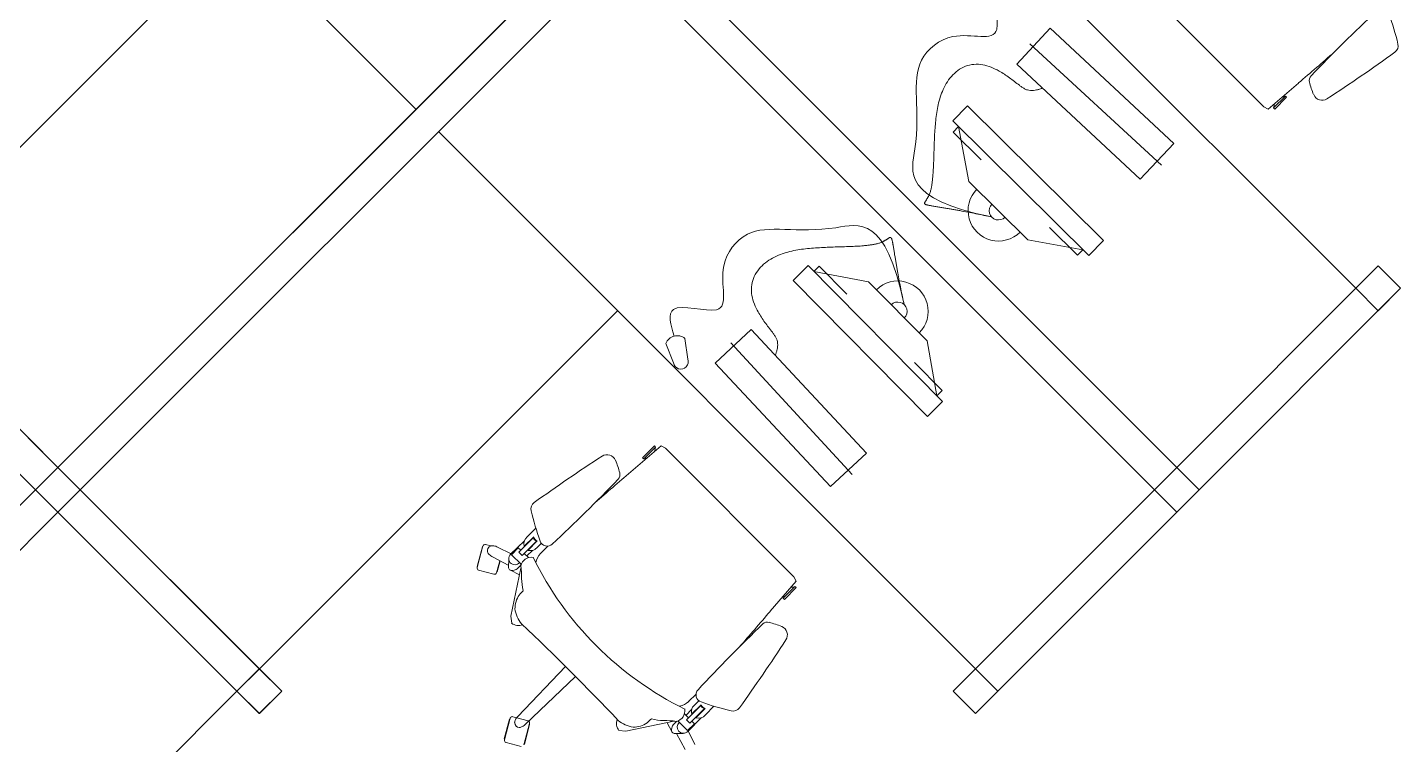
# Model space of a CAD drawing. Header units: inches. Extents: x 1 to 4574, y -953 to 1388.
# Drawn here: x 1755.5 to 1885.7, y 120.7 to 188.7 of the extents above; entities that cross this region are included whole.
import ezdxf

# ---------------------------------------------------------------- set-up
doc = ezdxf.new("R2010")
doc.units = ezdxf.units.IN
doc.header["$MEASUREMENT"] = 0
doc.layers.add('I-FURN', color=30, linetype='Continuous', lineweight=9)

# ---------------------------------------------------------------- blocks, each defined once
blk = doc.blocks.new('Workstation - 6x6 - Workstation - 6x6-597572-3rd Floor New Construction - Tel_Data_Elec Plan')
at = {"layer": 'I-FURN'}
for p, q in [((55.89, 35.41), (55.62, 31.63)), ((55.89, 33.66), (55.89, 32.08)), ((56.05, 33.66), (55.89, 33.66)), ((56.05, 32.08), (56.05, 33.66)), ((55.16, 31.5), (37.94, 31.5)), ((55.62, 31.63), (55.16, 31.5)), ((55.89, 32.08), (56.05, 32.08)), ((73.5, 28.5), (73.5, 25.5)), ((76.5, 28.5), (73.5, 28.5)), ((73.5, 28.5), (76.5, 28.5)), ((73.5, 1.5), (73.5, 28.5)), ((76.5, 28.5), (76.5, 1.5)), ((76.5, 25.5), (76.5, 28.5)), ((73.5, 25.5), (1.5, 25.5)), ((73.5, 25.5), (76.5, 25.5)), ((35.58, 22.46), (51.58, 23.01)), ((35.74, 17.8), (35.58, 22.46)), ((51.58, 23.01), (51.74, 18.36)), ((52.22, 20.74), (35.26, 20.05)), ((51.74, 18.36), (35.74, 17.8)), ((53.38, 11.8), (35.25, 11.7)), ((53.39, 9.8), (53.38, 11.8)), ((35.25, 11.7), (35.26, 9.7)), ((35.26, 9.7), (53.39, 9.8)), ((36.03, 9.71), (40.4, 6.73)), ((36.04, 8.98), (36.03, 9.71)), ((48.28, 6.77), (52.61, 9.79)), ((52.61, 9.79), (52.62, 9.07)), ((39.77, 9), (36.04, 8.98)), ((52.62, 9.07), (48.89, 9.05)), ((40.4, 6.73), (48.28, 6.77)), ((73.5, 1.5), (1.5, 1.5)), ((1.5, 1.5), (73.5, 1.5)), ((73.5, 1.5), (76.5, 1.5)), ((73.5, -1.5), (73.5, 1.5)), ((73.5, 1.5), (73.5, -1.5)), ((76.5, 1.5), (73.5, 1.5)), ((76.5, 1.5), (76.5, -1.5)), ((76.5, -1.5), (76.5, 1.5)), ((-1.5, -1.5), (-1.5, -73.5)), ((-1.5, -73.5), (-1.5, -1.5)), ((1.5, -1.5), (73.5, -1.5)), ((1.5, -73.5), (1.5, -1.5)), ((1.5, -1.5), (1.5, -73.5)), ((73.5, -1.5), (1.5, -1.5)), ((76.5, -1.5), (73.5, -1.5)), ((73.5, -1.5), (73.5, -28.5)), ((73.5, -1.5), (76.5, -1.5)), ((76.5, -28.5), (76.5, -1.5)), ((36.03, -9.71), (40.4, -6.73)), ((40.4, -6.73), (48.28, -6.77)), ((48.28, -6.77), (52.61, -9.79)), ((36.04, -8.98), (36.03, -9.71)), ((39.77, -9), (36.04, -8.98)), ((52.62, -9.07), (48.89, -9.05)), ((52.61, -9.79), (52.62, -9.07)), ((35.25, -11.7), (35.26, -9.7)), ((35.26, -9.7), (53.39, -9.8)), ((53.39, -9.8), (53.38, -11.8)), ((53.38, -11.8), (35.25, -11.7)), ((35.74, -17.8), (35.58, -22.46)), ((51.74, -18.36), (35.74, -17.8)), ((51.58, -23.01), (51.74, -18.36)), ((52.22, -20.74), (35.26, -20.05)), ((31.89, -22.83), (33.46, -24.02)), ((35.58, -22.46), (51.58, -23.01)), ((32.76, -25.23), (30.95, -24.45)), ((-73.5, -25.5), (-1.5, -25.5)), ((-25.5, -25.5), (-25.5, -73.5)), ((73.5, -25.5), (1.5, -25.5)), ((25.5, -25.5), (25.5, -73.5)), ((73.5, -25.5), (76.5, -25.5)), ((73.5, -28.5), (73.5, -25.5)), ((76.5, -25.5), (76.5, -28.5)), ((76.5, -28.5), (73.5, -28.5)), ((73.5, -28.5), (76.5, -28.5)), ((37.05, -32.08), (37.05, -33.66)), ((37.2, -32.08), (37.05, -32.08)), ((37.2, -33.66), (37.2, -32.08)), ((37.48, -31.63), (37.21, -35.41)), ((37.94, -31.5), (37.48, -31.63)), ((55.16, -31.5), (37.94, -31.5)), ((55.62, -31.63), (55.16, -31.5)), ((55.89, -35.41), (55.62, -31.63)), ((55.89, -33.66), (55.89, -32.08)), ((55.89, -32.08), (56.05, -32.08)), ((56.05, -32.08), (56.05, -33.66)), ((37.05, -33.66), (37.2, -33.66)), ((56.05, -33.66), (55.89, -33.66)), ((34.61, -46.69), (34.62, -45.54)), ((58.49, -46.69), (58.48, -45.54)), ((35.04, -47.53), (35.05, -46.27)), ((35.08, -48.29), (35.08, -46.32)), ((35.54, -46.36), (35.54, -48.29)), ((35.57, -47.56), (35.55, -46.32)), ((35.98, -47.03), (36, -46.69)), ((36, -46.69), (35.99, -46.18)), ((36.63, -46.92), (36.62, -45.93)), ((56.47, -46.92), (56.48, -45.93)), ((57.1, -46.69), (57.11, -46.18)), ((57.11, -47.03), (57.1, -46.69)), ((57.52, -47.56), (57.54, -46.32)), ((57.56, -46.36), (57.56, -48.29)), ((58.01, -48.29), (58.01, -46.32)), ((58.05, -47.53), (58.05, -46.27)), ((34.7, -47.17), (34.67, -48.98)), ((34.74, -48.03), (35.08, -48.02)), ((34.76, -48.95), (34.74, -48.03)), ((35.54, -48.02), (36.08, -48.01)), ((35.87, -47.26), (35.86, -48.01)), ((57.56, -48.02), (57.02, -48.01)), ((57.22, -47.26), (57.23, -48.01)), ((58.35, -48.03), (58.01, -48.02)), ((58.34, -48.95), (58.35, -48.03)), ((58.4, -47.17), (58.42, -48.98)), ((34.68, -48.91), (33.32, -49.38)), ((36.05, -48.95), (34.76, -48.95)), ((35.45, -50.03), (34.84, -49.41)), ((35.54, -48.29), (35.08, -48.29)), ((36.27, -49.19), (36.29, -49.23)), ((36.29, -49.23), (38.84, -53.12)), ((56.81, -49.23), (54.26, -53.12)), ((56.83, -49.19), (56.81, -49.23)), ((57.05, -48.95), (58.34, -48.95)), ((57.56, -48.29), (58.01, -48.29)), ((57.65, -50.03), (58.25, -49.41)), ((58.42, -48.91), (59.78, -49.38)), ((33.32, -52.11), (32.26, -50.28)), ((32.28, -50.38), (32.31, -50.36)), ((33.24, -52.05), (32.28, -50.38)), ((32.34, -50), (32.8, -49.74)), ((35.3, -49.87), (33.64, -50.37)), ((34.37, -50.15), (34.96, -51.17)), ((34.41, -50.14), (34.94, -51.07)), ((36.64, -49.78), (35.73, -50.07)), ((56.45, -49.78), (57.36, -50.07)), ((57.8, -49.87), (59.46, -50.37)), ((33.27, -52.03), (33.24, -52.05)), ((34.88, -51.44), (33.59, -52.19)), ((34.94, -51.07), (34.91, -51.09)), ((38.84, -53.12), (39.36, -53.53)), ((45.89, -52.83), (46.03, -59.37)), ((47.21, -52.83), (47.07, -59.37)), ((54.26, -53.12), (53.74, -53.53)), ((45.71, -59.72), (46.04, -59.53)), ((46.04, -59.53), (47, -58.97)), ((47.27, -59.05), (48.33, -60.88)), ((47.32, -59.13), (47.35, -59.11)), ((47.35, -59.11), (48.32, -60.78)), ((46.69, -61.83), (45.63, -59.99)), ((45.65, -60.09), (45.68, -60.07)), ((46.61, -61.77), (45.65, -60.09)), ((48.26, -61.16), (46.97, -61.9)), ((48.32, -60.78), (48.28, -60.8)), ((46.65, -61.75), (46.61, -61.77)), ((-25.5, -73.5), (-1.5, -73.5)), ((-1.5, -73.5), (1.5, -73.5)), ((-1.5, -76.5), (-1.5, -73.5)), ((-1.5, -73.5), (-1.5, -76.5)), ((1.5, -73.5), (-1.5, -73.5)), ((1.5, -73.5), (1.5, -76.5)), ((25.5, -73.5), (1.5, -73.5)), ((1.5, -76.5), (1.5, -73.5)), ((25.5, -73.5), (28.5, -73.5)), ((25.5, -76.5), (25.5, -73.5)), ((28.5, -73.5), (28.5, -76.5)), ((-25.5, -76.5), (-1.5, -76.5)), ((1.5, -76.5), (-1.5, -76.5)), ((-1.5, -76.5), (1.5, -76.5)), ((25.5, -76.5), (1.5, -76.5)), ((28.5, -76.5), (25.5, -76.5))]:
    blk.add_line(p, q, dxfattribs=at)
for centre, radius, start, end in [((45.25, 20.67), 28.17, 58.5433, 64.6019), ((211.8, 39.95), 155.58, 177.9527, 181.1809), ((59.56, 44.06), 0.749, 350.9769, 58.4268), ((-113.54, 72.48), 176.17, 348.1379, 350.6784), ((-209.19, 57.38), 265.99, 355.2633, 356.2298), ((56.87, 36.75), 0.615, 181.1809, 240.0767), ((61.62, 45.01), 10.15, 240.0767, 247.2087), ((58.03, 36.45), 0.859, 247.1573, 347.8576), ((55.33, 33.83), 0.589, 314.4881, 342.4512), ((55.33, 31.9), 0.589, 17.5488, 54.8938), ((44.34, 6.75), 2.88, 180.2998, 0.2998), ((44.34, 6.75), 0.885, 180.2998, 0.2998), ((44.34, -6.75), 2.88, 359.7002, 179.7002), ((44.34, -6.75), 0.885, 359.7002, 179.7002), ((32.02, -23.99), 1.17, 96.4899, 203.1791), ((33.17, -24.66), 0.703, 233.6377, 66.0314), ((37.77, -31.9), 0.589, 197.5488, 234.8938), ((55.33, -31.9), 0.589, 305.1062, 342.4512), ((37.77, -33.83), 0.589, 134.4881, 162.4512), ((55.33, -33.83), 0.589, 17.5488, 45.5119), ((206.63, -72.48), 176.17, 168.1407, 170.6784), ((35.07, -36.45), 0.859, 67.1573, 168.4211), ((31.47, -45.01), 10.15, 60.0767, 67.2087), ((36.23, -36.75), 0.615, 1.1809, 60.0767), ((302.29, -57.38), 265.99, 175.2633, 176.2298), ((-209.19, -57.38), 265.99, 3.7702, 4.7367), ((56.87, -36.75), 0.615, 119.9233, 178.8191), ((61.62, -45.01), 10.15, 112.7913, 119.9233), ((58.03, -36.45), 0.859, 12.1424, 112.8427), ((-113.54, -72.48), 176.17, 9.3216, 11.8621), ((-118.7, -39.95), 155.58, 357.9527, 1.1809), ((211.8, -39.95), 155.58, 178.8191, 182.0473), ((33.53, -44.06), 0.749, 170.9769, 238.6662), ((59.56, -44.06), 0.749, 301.5732, 9.0231), ((47.84, -20.67), 28.17, 238.5497, 244.6019), ((36.07, -45.48), 0.711, 244.5158, 357.9527), ((57.03, -45.48), 0.711, 182.0473, 295.4842), ((45.25, -20.67), 28.17, 295.3981, 301.4567), ((35.49, -46.77), 0.887, 175.1633, 239.8143), ((35.34, -45.83), 0.533, 236.2491, 293.0328), ((35.34, -45.9), 0.5, 238.5326, 292.9427), ((57.75, -45.83), 0.533, 246.9672, 303.7509), ((57.75, -45.9), 0.5, 247.0573, 301.4674), ((57.61, -46.77), 0.887, 300.1857, 4.8367), ((35.06, -46.73), 0.971, 302.0505, 342.3775), ((37, -48.52), 1.04, 126.1361, 211.8602), ((46.55, -17.95), 31.42, 251.1164, 288.8836), ((38.46, -46.83), 1.84, 182.7113, 213.401), ((54.64, -46.83), 1.84, 326.599, 357.2887), ((56.1, -48.52), 1.04, 328.1398, 53.8639), ((58.04, -46.73), 0.971, 197.6225, 237.9495), ((33.82, -50.82), 1.53, 109.2073, 123.5114), ((35.27, -48.99), 0.593, 179.0883, 275.9781), ((35.19, -48.94), 0.657, 282.0358, 358.6793), ((34.85, -49.29), 1.25, 349.0811, 13.6231), ((32.78, -53.76), 5.75, 42.5052, 54.6291), ((60.32, -53.76), 5.75, 125.3709, 137.4948), ((58.24, -49.29), 1.25, 166.3769, 190.9189), ((57.9, -48.94), 0.657, 181.3207, 257.9642), ((57.83, -48.99), 0.593, 264.0219, 0.9117), ((32.44, -50.18), 0.2, 120, 210.2094), ((33.18, -49.97), 0.445, 153.9362, 242.1792), ((33.3, -50.03), 0.583, 123.4497, 153.9089), ((33.24, -49.85), 0.583, 242.1792, 272.5752), ((33.2, -48.91), 1.53, 272.498, 286.7927), ((35.63, -49.76), 0.323, 235.5284, 330.3379), ((35.17, -49.37), 0.922, 323.5318, 350.3393), ((40.81, -45.83), 5.54, 226.82, 238.9813), ((22.73, -51.52), 15.26, 1.4313, 3.5527), ((70.37, -51.52), 15.26, 176.4473, 178.5687), ((52.29, -45.83), 5.54, 301.0187, 313.18), ((57.92, -49.37), 0.922, 189.6607, 216.4682), ((57.46, -49.76), 0.323, 209.6621, 304.4716), ((34.79, -51.27), 0.2, 299.8879, 30), ((40.23, -50.72), 2.29, 190.6082, 225.4023), ((52.87, -50.72), 2.29, 314.5977, 349.3918), ((33.49, -52.01), 0.2, 210, 300), ((40.35, -50.06), 2.87, 232.9914, 264.295), ((39.2, -52.43), 1.12, 277.9248, 334.3781), ((46.55, -297.94), 245.12, 88.4848, 91.5152), ((53.9, -52.43), 1.12, 205.6219, 262.0752), ((52.74, -50.06), 2.87, 275.705, 307.0086), ((45.81, -59.89), 0.2, 119.8643, 210), ((47.55, -59.34), 1.53, 181.2073, 195.5495), ((46.64, -59.59), 0.583, 195.5495, 225.746), ((46.45, -59.59), 0.583, 314.254, 344.4505), ((47.1, -59.15), 0.2, 95.235, 119.8607), ((45.54, -59.34), 1.53, 344.4505, 358.7927), ((47.1, -59.15), 0.2, 29.8466, 95.235), ((46.55, -59.69), 0.445, 225.7229, 314.2771), ((46.87, -61.73), 0.2, 210, 300.1357)]:
    blk.add_arc(centre, radius, start, end, dxfattribs=at)
for points, knots in [([(44.31, 5.87), (37.07, 1.09), (33.91, 7.56), (28.34, 10.27), (29.21, 16.39), (34.37, 18.27), (27.73, 21.55), (30.02, 22.89), (31.01, 23.4)], [0, 0, 0, 0, 4.203758, 11.310205, 15.301003, 21.109862, 25.639067, 29.008441, 29.008441, 29.008441, 29.008441]), ([(44.31, 5.87), (44.1, 5.73), (43.67, 5.45), (43.03, 5.03), (42.39, 4.6), (41.86, 4.24), (41.44, 3.95), (41.13, 3.73), (40.82, 3.51), (40.5, 3.28), (40.19, 3.06), (39.93, 2.87), (39.72, 2.72), (39.59, 2.63), (39.49, 2.56), (39.41, 2.5), (39.33, 2.45), (39.27, 2.41), (39.22, 2.38), (39.18, 2.36), (39.15, 2.33), (39.11, 2.31), (39.07, 2.29), (39.03, 2.27), (39, 2.27), (38.97, 2.27), (38.95, 2.27), (38.91, 2.28), (38.89, 2.3), (38.87, 2.32), (38.85, 2.35), (38.84, 2.38), (38.83, 2.42), (38.82, 2.45), (38.82, 2.48), (38.81, 2.51), (38.8, 2.56), (38.79, 2.62), (38.77, 2.7), (38.75, 2.78), (38.73, 2.86), (38.71, 2.93), (38.68, 3.04), (38.62, 3.22), (38.5, 3.47), (38.34, 3.74), (38.15, 4.01), (37.95, 4.27), (37.75, 4.52), (37.47, 4.86), (37.11, 5.26), (36.67, 5.74), (36.03, 6.42), (35.19, 7.31), (34.19, 8.44), (33.27, 9.63), (32.51, 11), (32.16, 12.3), (32.19, 13.42), (32.42, 14.23), (32.86, 14.94), (33.49, 15.5), (34.23, 15.89), (34.94, 16.14), (35.59, 16.29), (36.17, 16.4), (36.75, 16.48), (37.24, 16.54), (37.63, 16.6), (37.92, 16.67), (38.19, 16.77), (38.44, 16.94), (38.64, 17.15), (38.81, 17.39), (38.96, 17.65), (39.04, 17.83), (39.08, 17.91)], [0, 0, 0, 0, 0.063928, 0.127857, 0.191785, 0.255713, 0.287677, 0.319641, 0.351605, 0.38357, 0.415534, 0.447498, 0.46348, 0.479462, 0.487453, 0.495444, 0.503435, 0.511426, 0.514814, 0.518203, 0.521591, 0.524979, 0.528367, 0.531756, 0.535144, 0.536838, 0.538532, 0.54192, 0.545309, 0.547003, 0.548697, 0.552085, 0.555473, 0.558862, 0.560556, 0.56225, 0.565638, 0.572415, 0.579191, 0.585968, 0.592744, 0.599521, 0.606297, 0.61985, 0.646956, 0.674062, 0.701168, 0.728275, 0.755381, 0.782487, 0.836699, 0.890911, 0.945123, 1.070551, 1.19598, 1.321408, 1.446836, 1.585346, 1.654601, 1.723857, 1.793112, 1.862367, 1.931622, 2.000877, 2.049938, 2.099, 2.148061, 2.197123, 2.221654, 2.246184, 2.270715, 2.295246, 2.319777, 2.344307, 2.368838, 2.393369, 2.393369, 2.393369, 2.393369]), ([(44.31, -5.87), (37.07, -1.09), (33.91, -7.56), (28.34, -10.27), (29.21, -16.39), (34.37, -18.27), (27.73, -21.55), (30.02, -22.89), (31.01, -23.4)], [0, 0, 0, 0, 4.203758, 11.310205, 15.301003, 21.109862, 25.639067, 29.008441, 29.008441, 29.008441, 29.008441]), ([(44.31, -5.87), (44.1, -5.73), (43.67, -5.45), (43.03, -5.03), (42.39, -4.6), (41.86, -4.24), (41.44, -3.95), (41.13, -3.73), (40.82, -3.51), (40.5, -3.28), (40.19, -3.06), (39.93, -2.87), (39.72, -2.72), (39.59, -2.63), (39.49, -2.56), (39.41, -2.5), (39.33, -2.45), (39.27, -2.41), (39.22, -2.38), (39.18, -2.36), (39.15, -2.33), (39.11, -2.31), (39.07, -2.29), (39.03, -2.27), (39, -2.27), (38.97, -2.27), (38.95, -2.27), (38.91, -2.28), (38.89, -2.3), (38.87, -2.32), (38.85, -2.35), (38.84, -2.38), (38.83, -2.42), (38.82, -2.45), (38.82, -2.48), (38.81, -2.51), (38.8, -2.56), (38.79, -2.62), (38.77, -2.7), (38.75, -2.78), (38.73, -2.86), (38.71, -2.93), (38.68, -3.04), (38.62, -3.22), (38.5, -3.47), (38.34, -3.74), (38.15, -4.01), (37.95, -4.27), (37.75, -4.52), (37.47, -4.86), (37.11, -5.26), (36.67, -5.74), (36.03, -6.42), (35.19, -7.31), (34.19, -8.44), (33.27, -9.63), (32.51, -11), (32.16, -12.3), (32.19, -13.42), (32.42, -14.23), (32.86, -14.94), (33.49, -15.5), (34.23, -15.89), (34.94, -16.14), (35.59, -16.29), (36.17, -16.4), (36.75, -16.48), (37.24, -16.54), (37.63, -16.6), (37.92, -16.67), (38.19, -16.77), (38.44, -16.94), (38.64, -17.15), (38.81, -17.39), (38.96, -17.65), (39.04, -17.83), (39.08, -17.91)], [0, 0, 0, 0, 0.063928, 0.127857, 0.191785, 0.255713, 0.287677, 0.319641, 0.351605, 0.38357, 0.415534, 0.447498, 0.46348, 0.479462, 0.487453, 0.495444, 0.503435, 0.511426, 0.514814, 0.518203, 0.521591, 0.524979, 0.528367, 0.531756, 0.535144, 0.536838, 0.538532, 0.54192, 0.545309, 0.547003, 0.548697, 0.552085, 0.555473, 0.558862, 0.560556, 0.56225, 0.565638, 0.572415, 0.579191, 0.585968, 0.592744, 0.599521, 0.606297, 0.61985, 0.646956, 0.674062, 0.701168, 0.728275, 0.755381, 0.782487, 0.836699, 0.890911, 0.945123, 1.070551, 1.19598, 1.321408, 1.446836, 1.585346, 1.654601, 1.723857, 1.793112, 1.862367, 1.931622, 2.000877, 2.049938, 2.099, 2.148061, 2.197123, 2.221654, 2.246184, 2.270715, 2.295246, 2.319777, 2.344307, 2.368838, 2.393369, 2.393369, 2.393369, 2.393369])]:
    blk.add_open_spline(points, degree=3, knots=knots, dxfattribs=at)
blk = doc.blocks.new('Workstation - 6x6 - Workstation - 6x6-1564309-3rd Floor New Construction - Tel_Data_Elec Plan')
at = {"layer": 'I-FURN'}
for p, q in [((-25.5, 76.5), (-1.5, 76.5)), ((-1.5, 73.5), (-1.5, 76.5)), ((-1.5, 76.5), (1.5, 76.5)), ((-1.5, 76.5), (-1.5, 73.5)), ((1.5, 76.5), (-1.5, 76.5)), ((1.5, 76.5), (1.5, 73.5)), ((1.5, 73.5), (1.5, 76.5)), ((25.5, 76.5), (1.5, 76.5)), ((28.5, 76.5), (25.5, 76.5)), ((25.5, 76.5), (25.5, 73.5)), ((28.5, 73.5), (28.5, 76.5)), ((-25.5, 73.5), (-1.5, 73.5)), ((1.5, 73.5), (-1.5, 73.5)), ((-1.5, 73.5), (-1.5, 1.5)), ((-1.5, 73.5), (1.5, 73.5)), ((-1.5, 1.5), (-1.5, 73.5)), ((1.5, 1.5), (1.5, 73.5)), ((1.5, 73.5), (1.5, 1.5)), ((25.5, 73.5), (1.5, 73.5)), ((25.5, 73.5), (28.5, 73.5)), ((25.5, 25.5), (25.5, 73.5))]:
    blk.add_line(p, q, dxfattribs=at)

msp = doc.modelspace()

# ---------------------------------------------------------------- block references
at = {"layer": 'I-FURN'}
for name, p, rotation in [('Workstation - 6x6 - Workstation - 6x6-597572-3rd Floor New Construction - Tel_Data_Elec Plan', (1811.47, 197.89), 315.0000000000012), ('Workstation - 6x6 - Workstation - 6x6-1564309-3rd Floor New Construction - Tel_Data_Elec Plan', (1705.4, 91.82), 315.0000000000013)]:
    msp.add_blockref(name, p, dxfattribs=dict(at, rotation=rotation))

doc.saveas('drawing.dxf')
